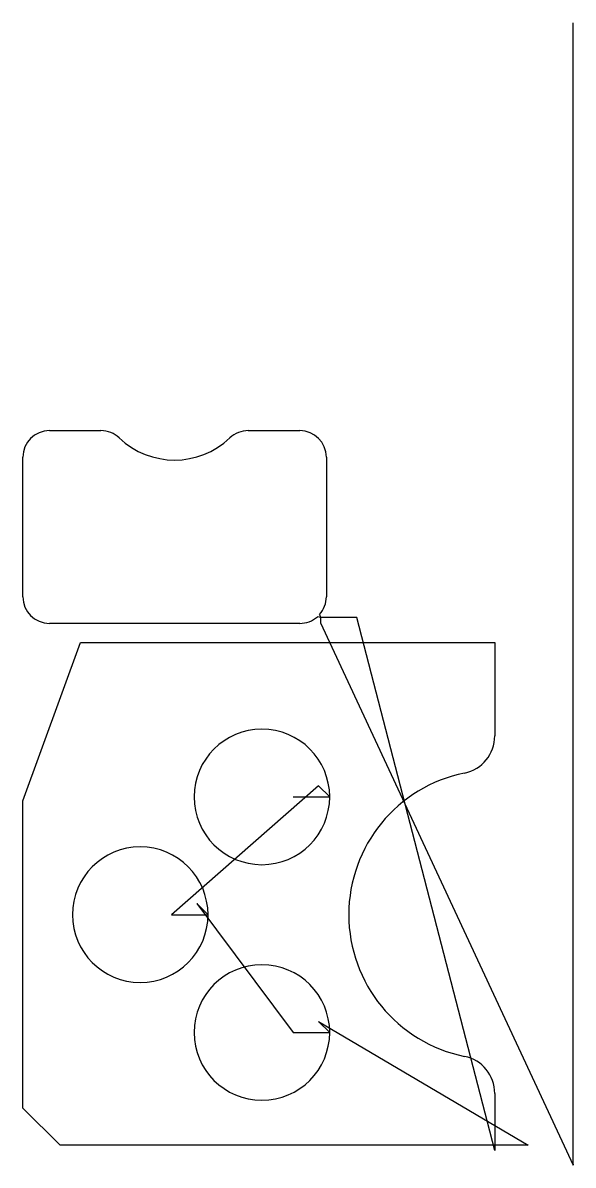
# Model space of a CAD drawing. Header units: metres. Extents: x 19 to 547, y 1149 to 2245.
import ezdxf

# ---------------------------------------------------------------- set-up
doc = ezdxf.new("R2010")
doc.units = ezdxf.units.M

msp = doc.modelspace()

# ---------------------------------------------------------------- linework, layer by layer
at = {"layer": 'TOOL_0'}
for p, q in [((546.869, 2243.663), (546.869, 2244.663)), ((546.869, 1149.688), (546.869, 2243.663)), ((44.707, 1853.456), (94.045, 1853.456)), ((235.369, 1853.456), (284.707, 1853.456)), ((19.207, 1693.956), (19.207, 1827.956)), ((310.207, 1827.956), (310.207, 1693.956)), ((303.767, 1677.016), (304.545, 1674.117)), ((284.707, 1668.456), (44.707, 1668.456)), ((304.545, 1674.117), (301.646, 1674.895)), ((339.545, 1674.117), (304.545, 1674.117)), ((304.545, 1674.117), (304.545, 1669.117)), ((304.545, 1669.117), (546.869, 1148.688)), ((471.714, 1162.71), (339.545, 1674.117)), ((19.214, 1498.093), (74.588, 1650.233)), ((74.588, 1650.233), (471.714, 1650.233)), ((471.714, 1650.233), (471.714, 1560.447)), ((302.827, 1512.59), (161.764, 1388.983)), ((313.434, 1501.983), (302.827, 1512.59)), ((278.434, 1501.983), (313.434, 1501.983)), ((19.214, 1203.465), (19.214, 1498.093)), ((196.764, 1388.983), (186.157, 1399.59)), ((186.157, 1399.59), (278.434, 1275.983)), ((161.764, 1388.983), (196.764, 1388.983)), ((313.434, 1275.983), (302.827, 1286.59)), ((302.827, 1286.59), (503.871, 1167.733)), ((278.434, 1275.983), (313.434, 1275.983)), ((471.714, 1217.518), (471.714, 1167.732)), ((54.946, 1167.733), (19.214, 1203.465)), ((471.714, 1167.733), (54.946, 1167.733)), ((503.871, 1167.733), (471.714, 1167.733)), ((471.714, 1167.732), (471.714, 1162.71)), ((546.869, 1148.688), (546.869, 1149.688)), ((546.869, 1149.688), (546.869, 1148.688)), ((546.869, 1148.688), (546.869, 1149.688))]:
    msp.add_line(p, q, dxfattribs=at)
for centre, radius, start, end in [((44.707, 1827.956), 25.5, 90, 180), ((94.045, 1827.956), 25.5, 46.418953, 90), ((235.369, 1827.956), 25.5, 90, 133.584224), ((284.707, 1827.956), 25.5, 0, 90), ((164.707, 1902.206), 77, 226.418144, 313.580804), ((44.707, 1693.956), 25.5, 180, 270), ((284.707, 1693.956), 25.5, 318.370193, 0), ((284.707, 1693.956), 25.5, 270, 311.626635), ((248.434, 1501.983), 65, 0, 180), ((435.464, 1560.447), 36.25, 281.536833, 0), ((470.464, 1388.982), 138.75, 101.536933, 258.462985), ((248.434, 1501.983), 65, 180, 0), ((131.764, 1388.983), 65, 0, 180), ((131.764, 1388.983), 65, 180, 0), ((248.434, 1275.983), 65, 0, 180), ((248.434, 1275.983), 65, 180, 0), ((435.464, 1217.518), 36.25, 0, 78.463167)]:
    msp.add_arc(centre, radius, start, end, dxfattribs=at)

doc.saveas('drawing.dxf')
